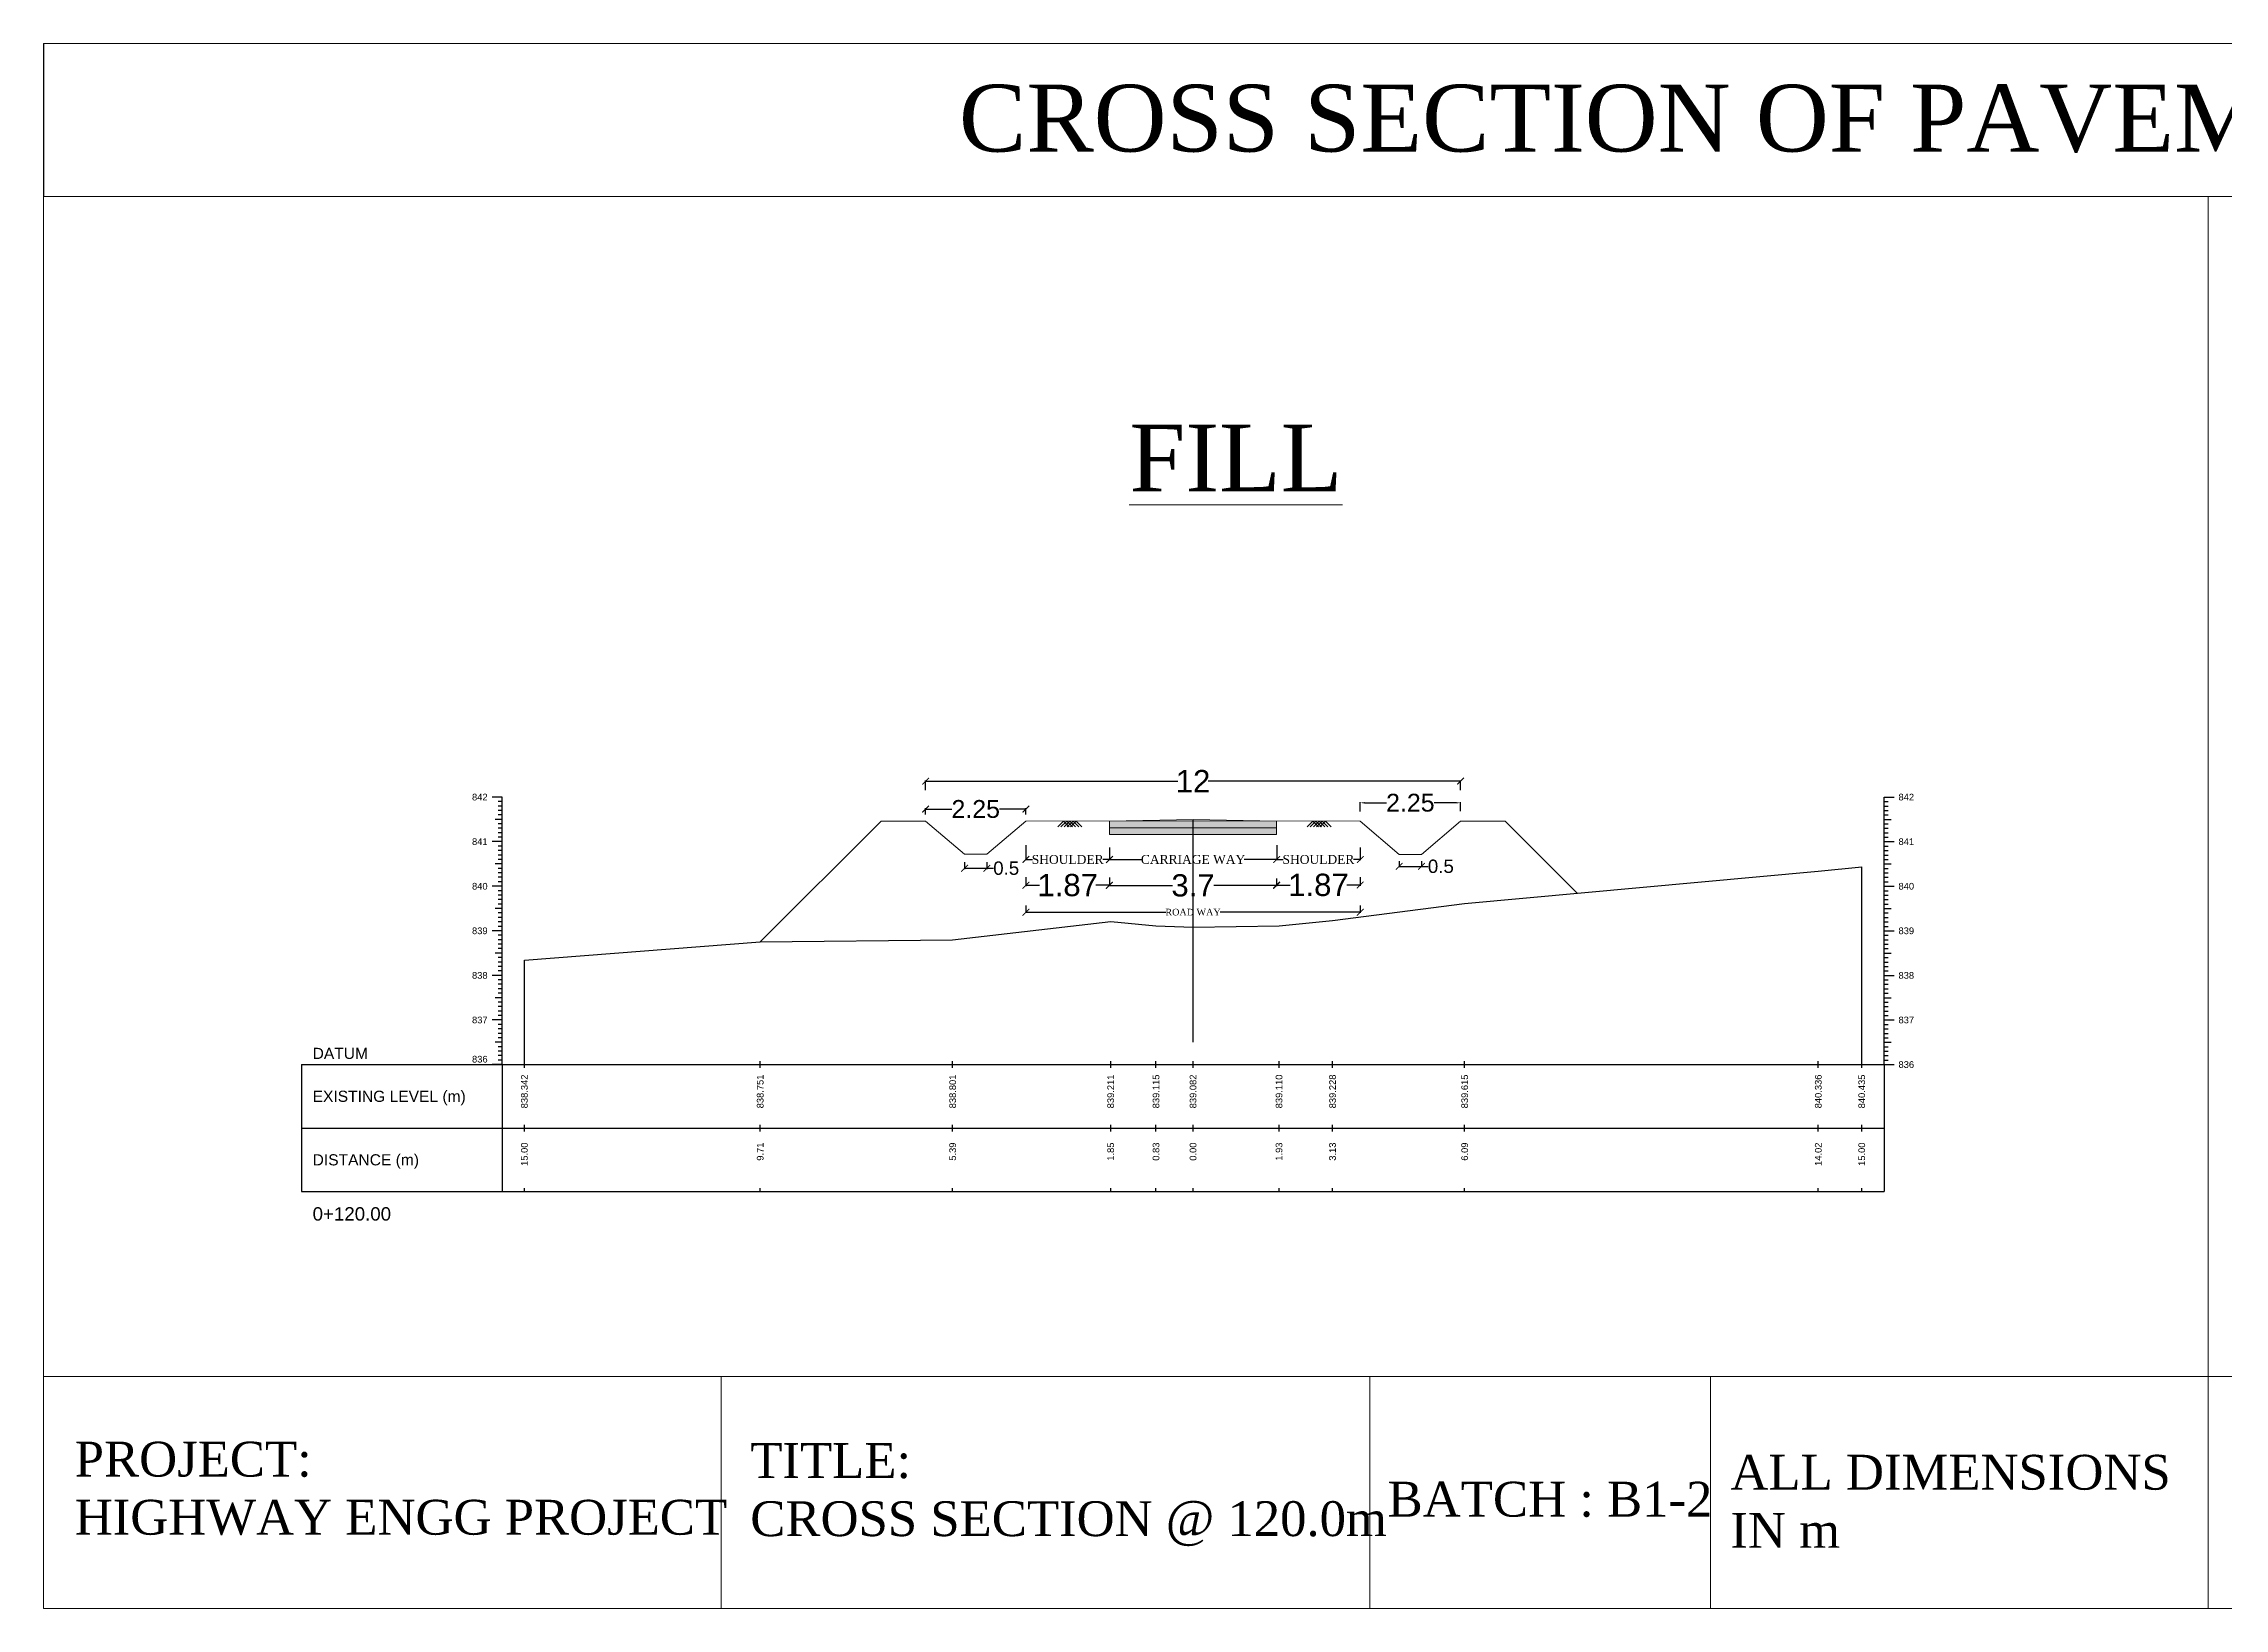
# Model space of a CAD drawing. Header units: millimetres. Extents: x 2757 to 35141, y 547 to 28513.
# Drawn here: x 25080.7 to 25569.9, y 26498.9 to 26850 of the extents above; entities that cross this region are included whole.
import ezdxf
from ezdxf.enums import TextEntityAlignment as Align

# ---------------------------------------------------------------- set-up
doc = ezdxf.new("R2010")
doc.units = ezdxf.units.MM
for name, color, linetype in [('Chainage_TXT', 7, 'Continuous'), ('CL', 4, 'Continuous'), ('CS_Drawing', 7, 'Continuous'), ('GL', 3, 'Continuous')]:
    doc.layers.add(name, color=color, linetype=linetype)
doc.styles.add('romans', font='romans.shx')
doc.styles.get("Standard").update_dxf_attribs({"font": 'arial.ttf'})
doc.dimstyles.get("Standard").update_dxf_attribs({"dimtxt": 0.18, "dimasz": 0.18, "dimexe": 0.18, "dimexo": 0.0625, "dimgap": 0.09, "dimtad": 0, "dimtih": 1, "dimtoh": 1, "dimdec": 4, "dimzin": 0, "dimdsep": 46, "dimtxsty": 'Standard', "dimcen": 0.09, "dimadec": 0, "dimazin": 0, "dimtfac": 1, "dimtdec": 4, "dimtofl": 0, "dimtmove": 0, "dimatfit": 3, "dimfxl": 1, "dimtolj": 1, "dimtzin": 0, "dimarcsym": 0})

# ---------------------------------------------------------------- blocks, each defined once
blk = doc.blocks.new('_ArchTick')
at = {"color": 0, "linetype": 'ByBlock', "const_width": 0.15}
blk.add_lwpolyline([(-0.5, -0.5), (0.5, 0.5)], dxfattribs=at)
blk = doc.blocks.new('*D63')
at = {"color": 0, "lineweight": -2, "transparency": 16777216}
for p, q in [((25278.59, 26677.06), (25278.59, 26678.42)), ((25278.59, 26678.24), (25284.51, 26678.24)), ((25301.09, 26678.24), (25295.18, 26678.24)), ((25301.09, 26677.06), (25301.09, 26678.42))]:
    blk.add_line(p, q, dxfattribs=at)
at = {"layer": 'Defpoints', "color": 0, "transparency": 16777216}
for p in [(25278.59, 26678.24), (25278.59, 26677), (25301.09, 26677)]:
    blk.add_point(p, dxfattribs=at)
at = {"color": 0, "lineweight": -2, "transparency": 16777216, "xscale": 1.5, "yscale": 1.5, "zscale": 1.5, "rotation": 180}
blk.add_blockref('_ArchTick', (25278.59, 26678.24), dxfattribs=at)
at = {"color": 0, "lineweight": -2, "transparency": 16777216, "xscale": 1.5, "yscale": 1.5, "zscale": 1.5}
blk.add_blockref('_ArchTick', (25301.09, 26678.24), dxfattribs=at)
at = {"color": 0, "lineweight": 18, "transparency": 16777216, "insert": (25289.84, 26678.24), "char_height": 2, "attachment_point": 5}
blk.add_mtext('\\A1;{\\H2x;2.25}', dxfattribs=at)
blk = doc.blocks.new('*D64')
at = {"color": 0, "lineweight": -2, "transparency": 16777216}
for p, q in [((25376.09, 26677.67), (25376.09, 26679.83)), ((25377.09, 26679.65), (25382.01, 26679.65)), ((25397.59, 26679.65), (25392.68, 26679.65)), ((25398.59, 26677.77), (25398.59, 26679.83))]:
    blk.add_line(p, q, dxfattribs=at)
at = {"color": 0, "transparency": 16777216}
for points in [[(25377.09, 26679.82), (25377.09, 26679.49), (25376.09, 26679.65)], [(25397.59, 26679.82), (25397.59, 26679.49), (25398.59, 26679.65)]]:
    blk.add_solid(points, dxfattribs=at)
at = {"layer": 'Defpoints', "color": 0, "transparency": 16777216}
for p in [(25376.09, 26677.61), (25398.59, 26679.65), (25398.59, 26677.71)]:
    blk.add_point(p, dxfattribs=at)
at = {"color": 0, "lineweight": 18, "transparency": 16777216, "insert": (25387.34, 26679.65), "char_height": 2, "attachment_point": 5}
blk.add_mtext('\\A1;{\\H2x;2.25}', dxfattribs=at)
blk = doc.blocks.new('*D65')
at = {"color": 0, "lineweight": -2, "transparency": 16777216}
for p, q in [((25301.09, 26662.94), (25301.09, 26660.98)), ((25319.84, 26662.92), (25319.84, 26660.98)), ((25301.09, 26661.16), (25304.12, 26661.16)), ((25319.84, 26661.16), (25316.82, 26661.16))]:
    blk.add_line(p, q, dxfattribs=at)
at = {"layer": 'Defpoints', "color": 0, "transparency": 16777216}
for p in [(25301.09, 26663), (25319.84, 26662.98), (25319.84, 26661.16)]:
    blk.add_point(p, dxfattribs=at)
at = {"color": 0, "lineweight": -2, "transparency": 16777216, "xscale": 1.5, "yscale": 1.5, "zscale": 1.5, "rotation": 180}
blk.add_blockref('_ArchTick', (25301.09, 26661.16), dxfattribs=at)
at = {"color": 0, "lineweight": -2, "transparency": 16777216, "xscale": 1.5, "yscale": 1.5, "zscale": 1.5}
blk.add_blockref('_ArchTick', (25319.84, 26661.16), dxfattribs=at)
at = {"color": 0, "lineweight": 18, "transparency": 16777216, "insert": (25310.47, 26661.16), "char_height": 3, "attachment_point": 5}
blk.add_mtext('\\A1;{\\H1.66667x;1.87}', dxfattribs=at)
blk = doc.blocks.new('*D66')
at = {"color": 0, "lineweight": -2, "transparency": 16777216}
for p, q in [((25319.84, 26662.92), (25319.84, 26660.92)), ((25357.34, 26662.67), (25357.34, 26660.92)), ((25319.84, 26661.1), (25333.95, 26661.1)), ((25357.34, 26661.1), (25343.23, 26661.1))]:
    blk.add_line(p, q, dxfattribs=at)
at = {"layer": 'Defpoints', "color": 0, "transparency": 16777216}
for p in [(25319.84, 26662.98), (25357.34, 26662.74), (25357.34, 26661.1)]:
    blk.add_point(p, dxfattribs=at)
at = {"color": 0, "lineweight": -2, "transparency": 16777216, "xscale": 1.5, "yscale": 1.5, "zscale": 1.5, "rotation": 180}
blk.add_blockref('_ArchTick', (25319.84, 26661.1), dxfattribs=at)
at = {"color": 0, "lineweight": -2, "transparency": 16777216, "xscale": 1.5, "yscale": 1.5, "zscale": 1.5}
blk.add_blockref('_ArchTick', (25357.34, 26661.1), dxfattribs=at)
at = {"color": 0, "lineweight": 18, "transparency": 16777216, "insert": (25338.59, 26661.1), "char_height": 3, "attachment_point": 5}
blk.add_mtext('\\A1;{\\H1.66667x;3.7}', dxfattribs=at)
blk = doc.blocks.new('*D67')
at = {"color": 0, "lineweight": -2, "transparency": 16777216}
for p, q in [((25357.34, 26662.67), (25357.34, 26661.03)), ((25376.09, 26662.98), (25376.09, 26661.03)), ((25357.34, 26661.21), (25360.37, 26661.21)), ((25376.09, 26661.21), (25373.07, 26661.21))]:
    blk.add_line(p, q, dxfattribs=at)
at = {"layer": 'Defpoints', "color": 0, "transparency": 16777216}
for p in [(25357.34, 26662.74), (25376.09, 26663.04), (25376.09, 26661.21)]:
    blk.add_point(p, dxfattribs=at)
at = {"color": 0, "lineweight": -2, "transparency": 16777216, "xscale": 1.5, "yscale": 1.5, "zscale": 1.5, "rotation": 180}
blk.add_blockref('_ArchTick', (25357.34, 26661.21), dxfattribs=at)
at = {"color": 0, "lineweight": -2, "transparency": 16777216, "xscale": 1.5, "yscale": 1.5, "zscale": 1.5}
blk.add_blockref('_ArchTick', (25376.09, 26661.21), dxfattribs=at)
at = {"color": 0, "lineweight": 18, "transparency": 16777216, "insert": (25366.72, 26661.21), "char_height": 3, "attachment_point": 5}
blk.add_mtext('\\A1;{\\H1.66667x;1.87}', dxfattribs=at)
blk = doc.blocks.new('*D68')
at = {"color": 0, "lineweight": -2, "transparency": 16777216}
for p, q in [((25384.84, 26666.52), (25384.84, 26665.21)), ((25389.84, 26666.52), (25389.84, 26665.21)), ((25384.84, 26665.39), (25389.84, 26665.39)), ((25389.84, 26665.39), (25391.34, 26665.39))]:
    blk.add_line(p, q, dxfattribs=at)
at = {"layer": 'Defpoints', "color": 0, "transparency": 16777216}
for p in [(25384.84, 26666.59), (25389.84, 26666.59), (25389.84, 26665.39)]:
    blk.add_point(p, dxfattribs=at)
at = {"color": 0, "lineweight": -2, "transparency": 16777216, "xscale": 1.5, "yscale": 1.5, "zscale": 1.5, "rotation": 180}
blk.add_blockref('_ArchTick', (25384.84, 26665.39), dxfattribs=at)
at = {"color": 0, "lineweight": -2, "transparency": 16777216, "xscale": 1.5, "yscale": 1.5, "zscale": 1.5}
blk.add_blockref('_ArchTick', (25389.84, 26665.39), dxfattribs=at)
at = {"color": 0, "lineweight": 18, "transparency": 16777216, "insert": (25394.18, 26665.39), "char_height": 2, "attachment_point": 5}
blk.add_mtext('\\A1;{\\H1.5x;0.5}', dxfattribs=at)
blk = doc.blocks.new('*D69')
at = {"color": 0, "lineweight": -2, "transparency": 16777216}
for p, q in [((25287.34, 26666.35), (25287.34, 26664.79)), ((25292.34, 26666.35), (25292.34, 26664.79)), ((25287.34, 26664.97), (25292.34, 26664.97)), ((25292.34, 26664.97), (25293.84, 26664.97))]:
    blk.add_line(p, q, dxfattribs=at)
at = {"layer": 'Defpoints', "color": 0, "transparency": 16777216}
for p in [(25287.34, 26666.41), (25292.34, 26666.41), (25292.34, 26664.97)]:
    blk.add_point(p, dxfattribs=at)
at = {"color": 0, "lineweight": -2, "transparency": 16777216, "xscale": 1.5, "yscale": 1.5, "zscale": 1.5, "rotation": 180}
blk.add_blockref('_ArchTick', (25287.34, 26664.97), dxfattribs=at)
at = {"color": 0, "lineweight": -2, "transparency": 16777216, "xscale": 1.5, "yscale": 1.5, "zscale": 1.5}
blk.add_blockref('_ArchTick', (25292.34, 26664.97), dxfattribs=at)
at = {"color": 0, "lineweight": 18, "transparency": 16777216, "insert": (25296.68, 26664.97), "char_height": 2, "attachment_point": 5}
blk.add_mtext('\\A1;{\\H1.5x;0.5}', dxfattribs=at)
blk = doc.blocks.new('*D70')
at = {"color": 0, "lineweight": -2, "transparency": 16777216}
for p, q in [((25278.59, 26682.51), (25278.59, 26684.69)), ((25278.59, 26684.51), (25335.18, 26684.51)), ((25398.59, 26684.51), (25342, 26684.51)), ((25398.59, 26682.51), (25398.59, 26684.69))]:
    blk.add_line(p, q, dxfattribs=at)
at = {"layer": 'Defpoints', "color": 0, "transparency": 16777216}
for p in [(25278.59, 26682.45), (25398.59, 26684.51), (25398.59, 26682.45)]:
    blk.add_point(p, dxfattribs=at)
at = {"color": 0, "lineweight": -2, "transparency": 16777216, "xscale": 1.5, "yscale": 1.5, "zscale": 1.5, "rotation": 180}
blk.add_blockref('_ArchTick', (25278.59, 26684.51), dxfattribs=at)
at = {"color": 0, "lineweight": -2, "transparency": 16777216, "xscale": 1.5, "yscale": 1.5, "zscale": 1.5}
blk.add_blockref('_ArchTick', (25398.59, 26684.51), dxfattribs=at)
at = {"color": 0, "lineweight": 18, "transparency": 16777216, "insert": (25338.59, 26684.51), "char_height": 2, "attachment_point": 5}
blk.add_mtext('\\A1;{\\H2.5x;12}', dxfattribs=at)
blk = doc.blocks.new('*D71')
at = {"color": 0, "lineweight": -2, "transparency": 16777216}
for p, q in [((25301.09, 26656.6), (25301.09, 26654.93)), ((25376.09, 26656.59), (25376.09, 26654.93)), ((25301.09, 26655.11), (25332.48, 26655.11)), ((25376.09, 26655.11), (25344.71, 26655.11))]:
    blk.add_line(p, q, dxfattribs=at)
at = {"layer": 'Defpoints', "color": 0, "transparency": 16777216}
for p in [(25301.09, 26656.66), (25376.09, 26656.65), (25376.09, 26655.11)]:
    blk.add_point(p, dxfattribs=at)
at = {"color": 0, "lineweight": -2, "transparency": 16777216, "xscale": 1.5, "yscale": 1.5, "zscale": 1.5, "rotation": 180}
blk.add_blockref('_ArchTick', (25301.09, 26655.11), dxfattribs=at)
at = {"color": 0, "lineweight": -2, "transparency": 16777216, "xscale": 1.5, "yscale": 1.5, "zscale": 1.5}
blk.add_blockref('_ArchTick', (25376.09, 26655.11), dxfattribs=at)
at = {"color": 0, "lineweight": 18, "transparency": 16777216, "insert": (25338.59, 26655.11), "char_height": 3, "attachment_point": 5}
blk.add_mtext('\\A1;{\\fTimes New Roman|b0|i0|c0|p18;\\H0.5x;ROAD WAY}', dxfattribs=at)
blk = doc.blocks.new('*D72')
at = {"color": 0, "lineweight": -2, "transparency": 16777216}
for p, q in [((25319.85, 26666.99), (25319.85, 26667.11)), ((25319.85, 26666.93), (25327.14, 26666.93)), ((25357.35, 26666.93), (25350.05, 26666.93)), ((25357.35, 26666.99), (25357.35, 26667.11))]:
    blk.add_line(p, q, dxfattribs=at)
at = {"layer": 'Defpoints', "color": 0, "transparency": 16777216}
for p in [(25319.85, 26666.93), (25357.35, 26666.93), (25357.35, 26666.93)]:
    blk.add_point(p, dxfattribs=at)
at = {"color": 0, "lineweight": -2, "transparency": 16777216, "xscale": 1.5, "yscale": 1.5, "zscale": 1.5, "rotation": 180}
blk.add_blockref('_ArchTick', (25319.85, 26666.93), dxfattribs=at)
at = {"color": 0, "lineweight": -2, "transparency": 16777216, "xscale": 1.5, "yscale": 1.5, "zscale": 1.5}
blk.add_blockref('_ArchTick', (25357.35, 26666.93), dxfattribs=at)
at = {"color": 0, "lineweight": 18, "transparency": 16777216, "insert": (25338.6, 26666.93), "char_height": 3, "attachment_point": 5}
blk.add_mtext('\\A1;{\\fTimes New Roman|b0|i0|c0|p18;\\H0.66667x;CARRIAGE WAY}', dxfattribs=at)
blk = doc.blocks.new('*D73')
at = {"color": 0, "lineweight": -2, "transparency": 16777216}
for p, q in [((25301.09, 26670.12), (25301.09, 26666.75)), ((25301.09, 26666.93), (25302.58, 26666.93)), ((25319.85, 26666.93), (25318.36, 26666.93)), ((25319.85, 26669.66), (25319.85, 26666.75))]:
    blk.add_line(p, q, dxfattribs=at)
at = {"layer": 'Defpoints', "color": 0, "transparency": 16777216}
for p in [(25301.09, 26670.18), (25301.09, 26666.93), (25319.85, 26669.72)]:
    blk.add_point(p, dxfattribs=at)
at = {"color": 0, "lineweight": -2, "transparency": 16777216, "xscale": 1.5, "yscale": 1.5, "zscale": 1.5, "rotation": 180}
blk.add_blockref('_ArchTick', (25301.09, 26666.93), dxfattribs=at)
at = {"color": 0, "lineweight": -2, "transparency": 16777216, "xscale": 1.5, "yscale": 1.5, "zscale": 1.5}
blk.add_blockref('_ArchTick', (25319.85, 26666.93), dxfattribs=at)
at = {"color": 0, "lineweight": 18, "transparency": 16777216, "insert": (25310.47, 26666.93), "char_height": 3, "attachment_point": 5}
blk.add_mtext('\\A1;{\\fTimes New Roman|b0|i0|c0|p18;\\H0.66667x;SHOULDER}', dxfattribs=at)
blk = doc.blocks.new('*D74')
at = {"color": 0, "lineweight": -2, "transparency": 16777216}
for p, q in [((25357.35, 26670.12), (25357.35, 26666.75)), ((25357.35, 26666.93), (25358.83, 26666.93)), ((25376.1, 26666.93), (25374.61, 26666.93)), ((25376.1, 26669.66), (25376.1, 26666.75))]:
    blk.add_line(p, q, dxfattribs=at)
at = {"layer": 'Defpoints', "color": 0, "transparency": 16777216}
for p in [(25357.35, 26670.18), (25357.35, 26666.93), (25376.1, 26669.72)]:
    blk.add_point(p, dxfattribs=at)
at = {"color": 0, "lineweight": -2, "transparency": 16777216, "xscale": 1.5, "yscale": 1.5, "zscale": 1.5, "rotation": 180}
blk.add_blockref('_ArchTick', (25357.35, 26666.93), dxfattribs=at)
at = {"color": 0, "lineweight": -2, "transparency": 16777216, "xscale": 1.5, "yscale": 1.5, "zscale": 1.5}
blk.add_blockref('_ArchTick', (25376.1, 26666.93), dxfattribs=at)
at = {"color": 0, "lineweight": 18, "transparency": 16777216, "insert": (25366.72, 26666.93), "char_height": 3, "attachment_point": 5}
blk.add_mtext('\\A1;{\\fTimes New Roman|b0|i0|c0|p18;\\H0.66667x;SHOULDER}', dxfattribs=at)

msp = doc.modelspace()

# ---------------------------------------------------------------- hatches: boundary and pattern name
at = {"lineweight": 18}
h = msp.add_hatch(color=256, dxfattribs=at)
h.dxf.hatch_style = 1
h.paths.add_polyline_path([(25338.59441, 26675.9322), (25319.84441, 26675.5572), (25338.59441, 26675.5947), (25357.34441, 26675.5572)])
h = msp.add_hatch(dxfattribs=at)
h.set_pattern_fill('GRAVEL', color=256)
h.set_pattern_definition([(228.0127875, (27596.057806, 27417.28771), (-8, -9), [0.134536, -13.31908805]), (184.9697407, (27595.967806, 27417.18771), (12, 1), [0.230868, -22.85592476]), (132.510447, (27595.737806, 27417.16771), (10, -11), [0.162788, -16.1160326]), (267.273689, (27595.347806, 27416.91771), (1, 20), [0.210238, -20.81355804]), (292.8336542, (27595.337806, 27416.70771), (-5, 12), [0.206155, -20.40937313]), (357.273689, (27595.417806, 27416.51771), (-20, 1), [0.210238, -20.81355804]), (37.6942405, (27595.627806, 27416.50771), (-13, -10), [0.278029, -27.52484855]), (72.2553284, (27595.847806, 27416.67771), (7, 22), [0.262488, -25.9863215]), (121.4295656, (27595.927806, 27416.92771), (-8, 13), [0.21095, -20.8840731]), (175.2363583, (27595.817806, 27417.10771), (11, -1), [0.240832, -11.80076258]), (222.3974378, (27595.577806, 27417.127712), (-12, -11), [0.311448, -30.833375]), (138.814075, (27596.33781, 27416.90771), (-7, 6), [0.106301, -10.5238448]), (171.4692344, (27596.257806, 27416.97771), (13, -2), [0.202237, -20.0215114]), (225, (27596.0578, 27417.0077), (-1e-16, -1), [0.141421, -1.27279256]), (203.1985905, (27595.9878, 27417.12771), (5, 2), [0.076158, -7.5396151]), (291.8014095, (27595.9178, 27417.09771), (-1, 3), [0.107703, -5.2774618]), (30.9637565, (27595.9578, 27416.99771), (3, 2), [0.174929, -5.6560229]), (161.565051, (27596.1078, 27417.0877), (2, -1), [0.126491, -3.03578666]), (16.3895403, (27595.337806, 27417.09771), (10, 3), [0.1772, -17.54284515]), (70.346176, (27595.507806, 27417.14771), (-4, -11), [0.148661, -14.71740775]), (293.1985905, (27596.1078, 27417.28771), (-2, 5), [0.152315, -7.4634581]), (343.6104597, (27596.167806, 27417.14771), (-10, 3), [0.1772, -17.54284515]), (339.443955, (27595.3378, 27416.47771), (-5, 2), [0.17088, -8.37312375]), (294.7751406, (27595.497806, 27416.41771), (-5, 11), [0.143178, -14.17464306]), (66.8014095, (27596.1178, 27416.28771), (2, 5), [0.152315, -7.4634581]), (17.3540246, (27596.177806, 27416.42771), (-13, -4), [0.167631, -16.5954236]), (69.443955, (27595.6278, 27416.28771), (-2, -5), [0.08544, -8.45856375]), (101.3099325, (27596.0578, 27416.28771), (-1, 4), [0.05099, -5.0480295]), (165.963757, (27596.0478, 27416.3377), (3, -1), [0.206155, -3.91695063]), (186.009006, (27595.847806, 27416.38771), (10, 1), [0.19105, -18.91392317]), (303.690068, (27595.9578, 27416.9077), (-1, 2), [0.144222, -3.46132928]), (353.1572266, (27596.037806, 27416.78771), (17, -2), [0.251794, -24.92756262]), (60.945396, (27596.28781, 27416.75771), (-4, -7), [0.102956, -10.19267414]), (90, (27596.3378, 27416.8477), (-1, 1), [0.06, -0.94]), (120.256437, (27595.827806, 27416.41771), (4, -7), [0.138924, -13.75352]), (48.0127875, (27595.757806, 27416.53771), (8, 9), [0.269072, -13.18455205]), (0, (27595.9378, 27416.7377), (1, 1), [0.26, -0.74]), (325.3048465, (27596.197806, 27416.73771), (10, -7), [0.158114, -15.6532743]), (254.054604, (27596.3278, 27416.64771), (-1, -4), [0.145602, -7.1345079]), (207.6459754, (27596.287806, 27416.50771), (-19, -10), [0.237065, -23.4694742]), (175.4260787, (27596.077806, 27416.39771), (-13, 1), [0.250799, -24.8290734])])
h.paths.add_polyline_path([(25357.34891, 26675.55711), (25357.34441, 26675.5572), (25338.59441, 26675.5947), (25319.84441, 26675.5572), (25319.84441, 26674.0572), (25357.34591, 26674.0572)])
h = msp.add_hatch(dxfattribs=at)
h.set_pattern_fill('GRAVEL', color=256, scale=0.1)
h.set_pattern_definition([(228.0127875, (5319.33804, 14288.98314), (-20.3200000016, -22.8599999986), [0.34172144, -33.83048364]), (184.969741, (5319.10944, 14288.72914), (30.47999998794, 2.5400001447), [0.58640472, -58.0540489]), (132.5104471, (5318.52524, 14288.67834), (25.4000000107, -27.9399999902), [0.41348152, -40.9347228]), (267.273689, (5317.53464, 14288.04334), (2.5400000053, 50.79999999973), [0.53400452, -52.86643743]), (292.8336542, (5317.50924, 14287.50994), (-12.70000000106, 30.47999999956), [0.5236337, -51.83980775]), (357.273689, (5317.71244, 14287.02734), (-50.79999999973, 2.5400000053), [0.53400452, -52.86643743]), (37.69424047, (5318.245845, 14287.00194), (-33.01999999854, -25.4000000019), [0.70619366, -69.91311531]), (72.25532837, (5318.80464, 14287.43374), (17.78000000478, 55.87999999848), [0.66671952, -66.0052566]), (121.4295656, (5319.00784, 14288.06874), (-20.3200000029, 33.0199999982), [0.535813, -53.0455457]), (175.2363583, (5318.72844, 14288.52594), (27.9399999996, -2.5400000044), [0.61171328, -29.97393695]), (222.3974378, (5318.118845, 14288.57674), (-30.47999999902, -27.94000000106), [0.79107792, -78.3167725]), (138.8140748, (5320.04924, 14288.01794), (-17.779999999, 15.2400000012), [0.27000454, -26.73056582]), (171.4692344, (5319.84604, 14288.19574), (33.0200000009, -5.07999999424), [0.51368198, -50.854639]), (225, (5319.338, 14288.272), (-4e-16, -2.54), [0.35920934, -3.2328931]), (203.1985905, (5319.16024, 14288.57674), (12.7000000003, 5.079999999), [0.19344132, -19.15062237]), (291.8014095, (5318.98244, 14288.50054), (-2.540000001, 7.62), [0.27356562, -13.404753]), (30.9637565, (5319.08404, 14288.24654), (7.62, 5.08), [0.44431966, -14.36629815]), (161.565051, (5319.46504, 14288.47514), (5.08, -2.54), [0.32128714, -7.71089812]), (16.3895403, (5317.50924, 14288.50054), (25.4, 7.62), [0.450088, -44.55882667]), (70.3461759, (5317.94104, 14288.62754), (-10.1600000009, -27.9399999997), [0.37759894, -37.38221568]), (293.1985905, (5319.46504, 14288.98314), (-5.079999999, 12.7000000004), [0.3868801, -18.9571836]), (343.6104597, (5319.61744, 14288.62754), (-25.4000000005, 7.6199999982), [0.450088, -44.55882667]), (339.4439548, (5317.50924, 14286.92574), (-12.7, 5.08), [0.4340352, -21.2677343]), (294.7751406, (5317.91564, 14286.77334), (-12.7000000151, 27.9399999931), [0.36367212, -36.00359338]), (66.8014095, (5319.49044, 14286.44314), (5.079999999, 12.7000000003), [0.3868801, -18.9571836]), (17.35402464, (5319.64284, 14286.79874), (-33.0199999993, -10.1600000021), [0.42578274, -42.15237598]), (69.4439548, (5318.24584, 14286.44314), (-5.08, -12.7), [0.2170176, -21.4847519]), (101.3099325, (5319.33804, 14286.44314), (-2.54, 10.16), [0.1295146, -12.82199496]), (165.9637565, (5319.31264, 14286.57014), (7.62, -2.54), [0.5236337, -9.9490546]), (186.00900596, (5318.80464, 14286.69714), (25.3999999999, 2.5400000013), [0.485267, -48.04136486]), (303.6900675, (5319.08404, 14288.01794), (-2.54, 5.08), [0.36632388, -8.79177636]), (353.1572266, (5319.28724, 14287.71314), (43.18000000027, -5.07999999774), [0.63955676, -63.31600907]), (60.9453959, (5319.92224, 14287.63694), (-10.1600000003, -17.7799999998), [0.26150824, -25.88939232]), (90, (5320.0492, 14287.8655), (-2.54, 2.54), [0.1524, -2.3876]), (120.2564372, (5318.75384, 14286.77334), (10.1599999988, -17.7800000007), [0.35286696, -34.93394077]), (48.0127875, (5318.57604, 14287.07814), (20.3200000017, 22.8599999985), [0.68344288, -33.4887622]), (0, (5319.0332, 14287.5861), (2.54, 2.54), [0.6604, -1.8796]), (325.3048465, (5319.69364, 14287.58614), (25.4000000096, -17.7799999863), [0.40160956, -39.75931672]), (254.0546041, (5320.02384, 14287.35754), (-2.54, -10.16), [0.36982908, -18.12165004]), (207.64597536, (5319.92224, 14287.00194), (-48.26000000177, -25.39999999663), [0.6021451, -59.61246442]), (175.42607874, (5319.38884, 14286.72254), (-33.02, 2.54), [0.63702946, -63.06584646])])
h.paths.add_polyline_path([(25357.34141, 26674.0572), (25319.84441, 26674.0572), (25319.84441, 26672.5572), (25357.34141, 26672.5572)])

# ---------------------------------------------------------------- linework, layer by layer
for p, q in [((25080.74607, 26849.96726), (26051.82972, 26849.96726)), ((25241.49001, 26648.4422), (25268.59441, 26675.5197)), ((25278.59441, 26675.5197), (25268.59441, 26675.5197)), ((25278.59441, 26675.5197), (25287.34441, 26668.09472)), ((25301.09441, 26675.5197), (25292.34441, 26668.09472)), ((25338.59441, 26675.5947), (25301.09441, 26675.5197)), ((25309.53473, 26675.53942), (25308.25589, 26674.27325)), ((25310.24682, 26675.54085), (25308.96654, 26674.27325)), ((25309.53473, 26675.53942), (25310.81357, 26674.27325)), ((25310.95891, 26675.54227), (25309.67719, 26674.27325)), ((25310.24395, 26675.54084), (25311.52422, 26674.27325)), ((25311.671, 26675.5437), (25310.38784, 26674.27325)), ((25310.95317, 26675.54226), (25312.23487, 26674.27325)), ((25312.38309, 26675.54512), (25311.09849, 26674.27325)), ((25311.66238, 26675.54368), (25312.94552, 26674.27325)), ((25312.3716, 26675.5451), (25313.65617, 26674.27325)), ((25338.59441, 26675.9322), (25319.84441, 26675.5572)), ((25319.84441, 26675.5572), (25319.84441, 26674.0572)), ((25319.84441, 26675.5572), (25319.84441, 26674.0572)), ((25319.84441, 26674.0572), (25357.34141, 26674.0572)), ((25319.84441, 26674.0572), (25319.84441, 26672.5572)), ((25319.84441, 26672.5572), (25357.34141, 26672.5572)), ((25338.59441, 26675.9322), (25357.34441, 26675.5572)), ((25338.59441, 26675.5947), (25376.09441, 26675.5197)), ((25357.34441, 26675.5572), (25357.34141, 26674.0572)), ((25357.34141, 26672.5572), (25357.34141, 26674.0572)), ((25365.43726, 26675.53534), (25364.15842, 26674.26916)), ((25366.14935, 26675.53677), (25364.86907, 26674.26916)), ((25365.43726, 26675.53534), (25366.7161, 26674.26916)), ((25366.86144, 26675.53819), (25365.57972, 26674.26916)), ((25366.14648, 26675.53676), (25367.42675, 26674.26916)), ((25367.57353, 26675.53961), (25366.29037, 26674.26916)), ((25366.85569, 26675.53818), (25368.1374, 26674.26916)), ((25368.28561, 26675.54104), (25367.00102, 26674.26916)), ((25367.56491, 26675.5396), (25368.84805, 26674.26916)), ((25368.27413, 26675.54102), (25369.5587, 26674.26916)), ((25376.09441, 26675.5197), (25384.84441, 26668.01972)), ((25398.59441, 26675.5197), (25389.84441, 26668.01972)), ((25398.59441, 26675.5197), (25408.59441, 26675.5197)), ((25398.59441, 26675.5197), (25408.59441, 26675.5197)), ((25424.73937, 26659.37474), (25408.59441, 26675.5197)), ((25292.34441, 26668.09472), (25287.34441, 26668.09472)), ((25384.84441, 26668.01972), (25389.84441, 26668.01972)), ((25080.74607, 26550.94918), (25566.2879, 26550.94918)), ((25232.71701, 26550.94918), (25232.71701, 26498.92528)), ((25378.2408, 26550.94918), (25378.2408, 26498.92528)), ((25454.66787, 26550.94918), (25454.66787, 26498.92528)), ((25566.2879, 26550.94918), (26051.82972, 26550.94918))]:
    msp.add_line(p, q, dxfattribs=at)
for points in [[(25080.74607, 26815.67067), (25566.2879, 26815.67067), (25566.2879, 26498.92528), (25080.74607, 26498.92528)], [(25566.2879, 26815.67067), (26051.82972, 26815.67067), (26051.82972, 26498.92528), (25566.2879, 26498.92528)]]:
    msp.add_lwpolyline(points, close=True, dxfattribs=at)
at = {"layer": 'Chainage_TXT'}
msp.add_line((25080.74607, 26849.96726), (25080.74607, 26815.67067), dxfattribs=at)
at = {"layer": 'CL', "ltscale": 10}
msp.add_line((25338.59441, 26625.9322), (25338.59441, 26675.9322), dxfattribs=at)
at = {"layer": 'CS_Drawing'}
for p, q in [((25183.59441, 26680.9322), (25181.34441, 26680.9322)), ((25183.59441, 26680.9322), (25182.01941, 26680.9322)), ((25183.59441, 26680.9322), (25182.69441, 26680.9322)), ((25183.59441, 26679.9322), (25182.69441, 26679.9322)), ((25183.59441, 26678.9322), (25182.69441, 26678.9322)), ((25183.59441, 26677.9322), (25182.69441, 26677.9322)), ((25183.59441, 26676.9322), (25182.69441, 26676.9322)), ((25183.59441, 26620.9322), (25183.59441, 26680.9322)), ((25493.59441, 26680.9322), (25495.84441, 26680.9322)), ((25493.59441, 26680.9322), (25495.16941, 26680.9322)), ((25493.59441, 26680.9322), (25494.49441, 26680.9322)), ((25493.59441, 26620.9322), (25493.59441, 26680.9322)), ((25493.59441, 26679.9322), (25494.49441, 26679.9322)), ((25493.59441, 26678.9322), (25494.49441, 26678.9322)), ((25493.59441, 26677.9322), (25494.49441, 26677.9322)), ((25493.59441, 26676.9322), (25494.49441, 26676.9322)), ((25183.59441, 26675.9322), (25182.01941, 26675.9322)), ((25183.59441, 26675.9322), (25182.69441, 26675.9322)), ((25183.59441, 26674.9322), (25182.69441, 26674.9322)), ((25183.59441, 26673.9322), (25182.69441, 26673.9322)), ((25183.59441, 26672.9322), (25182.69441, 26672.9322)), ((25183.59441, 26671.9322), (25182.69441, 26671.9322)), ((25493.59441, 26675.9322), (25495.16941, 26675.9322)), ((25493.59441, 26675.9322), (25494.49441, 26675.9322)), ((25493.59441, 26674.9322), (25494.49441, 26674.9322)), ((25493.59441, 26673.9322), (25494.49441, 26673.9322)), ((25493.59441, 26672.9322), (25494.49441, 26672.9322)), ((25493.59441, 26671.9322), (25494.49441, 26671.9322)), ((25183.59441, 26670.9322), (25181.34441, 26670.9322)), ((25183.59441, 26670.9322), (25182.01941, 26670.9322)), ((25183.59441, 26670.9322), (25182.69441, 26670.9322)), ((25183.59441, 26669.9322), (25182.69441, 26669.9322)), ((25183.59441, 26668.9322), (25182.69441, 26668.9322)), ((25183.59441, 26667.9322), (25182.69441, 26667.9322)), ((25183.59441, 26666.9322), (25182.69441, 26666.9322)), ((25493.59441, 26670.9322), (25495.84441, 26670.9322)), ((25493.59441, 26670.9322), (25495.16941, 26670.9322)), ((25493.59441, 26670.9322), (25494.49441, 26670.9322)), ((25493.59441, 26669.9322), (25494.49441, 26669.9322)), ((25493.59441, 26668.9322), (25494.49441, 26668.9322)), ((25493.59441, 26667.9322), (25494.49441, 26667.9322)), ((25493.59441, 26666.9322), (25494.49441, 26666.9322)), ((25183.59441, 26665.9322), (25182.01941, 26665.9322)), ((25183.59441, 26665.9322), (25182.69441, 26665.9322)), ((25183.59441, 26664.9322), (25182.69441, 26664.9322)), ((25183.59441, 26663.9322), (25182.69441, 26663.9322)), ((25183.59441, 26662.9322), (25182.69441, 26662.9322)), ((25183.59441, 26661.9322), (25182.69441, 26661.9322)), ((25488.59441, 26620.9322), (25488.59441, 26665.2822)), ((25493.59441, 26665.9322), (25495.16941, 26665.9322)), ((25493.59441, 26665.9322), (25494.49441, 26665.9322)), ((25493.59441, 26664.9322), (25494.49441, 26664.9322)), ((25493.59441, 26663.9322), (25494.49441, 26663.9322)), ((25493.59441, 26662.9322), (25494.49441, 26662.9322)), ((25493.59441, 26661.9322), (25494.49441, 26661.9322)), ((25183.59441, 26660.9322), (25181.34441, 26660.9322)), ((25183.59441, 26660.9322), (25182.01941, 26660.9322)), ((25183.59441, 26660.9322), (25182.69441, 26660.9322)), ((25183.59441, 26659.9322), (25182.69441, 26659.9322)), ((25183.59441, 26658.9322), (25182.69441, 26658.9322)), ((25183.59441, 26657.9322), (25182.69441, 26657.9322)), ((25183.59441, 26656.9322), (25182.69441, 26656.9322)), ((25493.59441, 26660.9322), (25495.84441, 26660.9322)), ((25493.59441, 26660.9322), (25495.16941, 26660.9322)), ((25493.59441, 26660.9322), (25494.49441, 26660.9322)), ((25493.59441, 26659.9322), (25494.49441, 26659.9322)), ((25493.59441, 26658.9322), (25494.49441, 26658.9322)), ((25493.59441, 26657.9322), (25494.49441, 26657.9322)), ((25493.59441, 26656.9322), (25494.49441, 26656.9322)), ((25183.59441, 26655.9322), (25182.01941, 26655.9322)), ((25183.59441, 26655.9322), (25182.69441, 26655.9322)), ((25183.59441, 26654.9322), (25182.69441, 26654.9322)), ((25183.59441, 26653.9322), (25182.69441, 26653.9322)), ((25183.59441, 26652.9322), (25182.69441, 26652.9322)), ((25183.59441, 26651.9322), (25182.69441, 26651.9322)), ((25493.59441, 26655.9322), (25495.16941, 26655.9322)), ((25493.59441, 26655.9322), (25494.49441, 26655.9322)), ((25493.59441, 26654.9322), (25494.49441, 26654.9322)), ((25493.59441, 26653.9322), (25494.49441, 26653.9322)), ((25493.59441, 26652.9322), (25494.49441, 26652.9322)), ((25493.59441, 26651.9322), (25494.49441, 26651.9322)), ((25183.59441, 26650.9322), (25181.34441, 26650.9322)), ((25183.59441, 26650.9322), (25182.01941, 26650.9322)), ((25183.59441, 26650.9322), (25182.69441, 26650.9322)), ((25183.59441, 26649.9322), (25182.69441, 26649.9322)), ((25183.59441, 26648.9322), (25182.69441, 26648.9322)), ((25183.59441, 26647.9322), (25182.69441, 26647.9322)), ((25183.59441, 26646.9322), (25182.69441, 26646.9322)), ((25493.59441, 26650.9322), (25495.84441, 26650.9322)), ((25493.59441, 26650.9322), (25495.16941, 26650.9322)), ((25493.59441, 26650.9322), (25494.49441, 26650.9322)), ((25493.59441, 26649.9322), (25494.49441, 26649.9322)), ((25493.59441, 26648.9322), (25494.49441, 26648.9322)), ((25493.59441, 26647.9322), (25494.49441, 26647.9322)), ((25493.59441, 26646.9322), (25494.49441, 26646.9322)), ((25183.59441, 26645.9322), (25182.01941, 26645.9322)), ((25183.59441, 26645.9322), (25182.69441, 26645.9322)), ((25183.59441, 26644.9322), (25182.69441, 26644.9322)), ((25183.59441, 26643.9322), (25182.69441, 26643.9322)), ((25183.59441, 26642.9322), (25182.69441, 26642.9322)), ((25183.59441, 26641.9322), (25182.69441, 26641.9322)), ((25188.59441, 26620.9322), (25188.59441, 26644.3522)), ((25493.59441, 26645.9322), (25495.16941, 26645.9322)), ((25493.59441, 26645.9322), (25494.49441, 26645.9322)), ((25493.59441, 26644.9322), (25494.49441, 26644.9322)), ((25493.59441, 26643.9322), (25494.49441, 26643.9322)), ((25493.59441, 26642.9322), (25494.49441, 26642.9322)), ((25493.59441, 26641.9322), (25494.49441, 26641.9322)), ((25183.59441, 26640.9322), (25181.34441, 26640.9322)), ((25183.59441, 26640.9322), (25182.01941, 26640.9322)), ((25183.59441, 26640.9322), (25182.69441, 26640.9322)), ((25183.59441, 26639.9322), (25182.69441, 26639.9322)), ((25183.59441, 26638.9322), (25182.69441, 26638.9322)), ((25183.59441, 26637.9322), (25182.69441, 26637.9322)), ((25183.59441, 26636.9322), (25182.69441, 26636.9322)), ((25493.59441, 26640.9322), (25495.84441, 26640.9322)), ((25493.59441, 26640.9322), (25495.16941, 26640.9322)), ((25493.59441, 26640.9322), (25494.49441, 26640.9322)), ((25493.59441, 26639.9322), (25494.49441, 26639.9322)), ((25493.59441, 26638.9322), (25494.49441, 26638.9322)), ((25493.59441, 26637.9322), (25494.49441, 26637.9322)), ((25493.59441, 26636.9322), (25494.49441, 26636.9322)), ((25183.59441, 26635.9322), (25182.01941, 26635.9322)), ((25183.59441, 26635.9322), (25182.69441, 26635.9322)), ((25183.59441, 26634.9322), (25182.69441, 26634.9322)), ((25183.59441, 26633.9322), (25182.69441, 26633.9322)), ((25183.59441, 26632.9322), (25182.69441, 26632.9322)), ((25493.59441, 26635.9322), (25495.16941, 26635.9322)), ((25493.59441, 26635.9322), (25494.49441, 26635.9322)), ((25493.59441, 26634.9322), (25494.49441, 26634.9322)), ((25493.59441, 26633.9322), (25494.49441, 26633.9322)), ((25493.59441, 26632.9322), (25494.49441, 26632.9322)), ((25183.59441, 26630.9322), (25181.34441, 26630.9322)), ((25183.59441, 26630.9322), (25182.01941, 26630.9322)), ((25183.59441, 26631.9322), (25182.69441, 26631.9322)), ((25183.59441, 26630.9322), (25182.69441, 26630.9322)), ((25183.59441, 26629.9322), (25182.69441, 26629.9322)), ((25183.59441, 26628.9322), (25182.69441, 26628.9322)), ((25183.59441, 26627.9322), (25182.69441, 26627.9322)), ((25493.59441, 26631.9322), (25494.49441, 26631.9322)), ((25493.59441, 26630.9322), (25495.84441, 26630.9322)), ((25493.59441, 26630.9322), (25495.16941, 26630.9322)), ((25493.59441, 26630.9322), (25494.49441, 26630.9322)), ((25493.59441, 26629.9322), (25494.49441, 26629.9322)), ((25493.59441, 26628.9322), (25494.49441, 26628.9322)), ((25493.59441, 26627.9322), (25494.49441, 26627.9322)), ((25183.59441, 26625.9322), (25182.01941, 26625.9322)), ((25183.59441, 26626.9322), (25182.69441, 26626.9322)), ((25183.59441, 26625.9322), (25182.69441, 26625.9322)), ((25183.59441, 26624.9322), (25182.69441, 26624.9322)), ((25183.59441, 26623.9322), (25182.69441, 26623.9322)), ((25183.59441, 26622.9322), (25182.69441, 26622.9322)), ((25493.59441, 26626.9322), (25494.49441, 26626.9322)), ((25493.59441, 26625.9322), (25495.16941, 26625.9322)), ((25493.59441, 26625.9322), (25494.49441, 26625.9322)), ((25493.59441, 26624.9322), (25494.49441, 26624.9322)), ((25493.59441, 26623.9322), (25494.49441, 26623.9322)), ((25493.59441, 26622.9322), (25494.49441, 26622.9322)), ((25138.59441, 26620.9322), (25183.59441, 26620.9322)), ((25138.59441, 26620.9322), (25138.59441, 26592.4322)), ((25183.59441, 26620.9322), (25181.34441, 26620.9322)), ((25183.59441, 26620.9322), (25182.01941, 26620.9322)), ((25183.59441, 26621.9322), (25182.69441, 26621.9322)), ((25183.59441, 26620.9322), (25182.69441, 26620.9322)), ((25183.59441, 26620.9322), (25493.59441, 26620.9322)), ((25183.59441, 26620.9322), (25183.59441, 26592.4322)), ((25188.59441, 26620.1822), (25188.59441, 26621.6822)), ((25241.49001, 26620.1822), (25241.49001, 26621.6822)), ((25284.65823, 26620.1822), (25284.65823, 26621.6822)), ((25320.11377, 26620.1822), (25320.11377, 26621.6822)), ((25330.2787, 26620.1822), (25330.2787, 26621.6822)), ((25338.5918, 26620.1822), (25338.5918, 26621.6822)), ((25357.87785, 26620.1822), (25357.87785, 26621.6822)), ((25369.88157, 26620.1822), (25369.88157, 26621.6822)), ((25399.51721, 26620.1822), (25399.51721, 26621.6822)), ((25478.84042, 26620.1822), (25478.84042, 26621.6822)), ((25488.59441, 26620.1822), (25488.59441, 26621.6822)), ((25493.59441, 26621.9322), (25494.49441, 26621.9322)), ((25493.59441, 26620.9322), (25495.84441, 26620.9322)), ((25493.59441, 26620.9322), (25495.16941, 26620.9322)), ((25493.59441, 26620.9322), (25494.49441, 26620.9322)), ((25493.59441, 26620.9322), (25493.59441, 26592.4322)), ((25138.59441, 26606.6822), (25183.59441, 26606.6822)), ((25183.59441, 26606.6822), (25493.59441, 26606.6822)), ((25183.59441, 26606.6822), (25493.59441, 26606.6822)), ((25188.59441, 26605.9322), (25188.59441, 26607.4322)), ((25241.49001, 26605.9322), (25241.49001, 26607.4322)), ((25284.65823, 26605.9322), (25284.65823, 26607.4322)), ((25320.11377, 26605.9322), (25320.11377, 26607.4322)), ((25330.2787, 26605.9322), (25330.2787, 26607.4322)), ((25338.5918, 26605.9322), (25338.5918, 26607.4322)), ((25357.87785, 26605.9322), (25357.87785, 26607.4322)), ((25369.88157, 26605.9322), (25369.88157, 26607.4322)), ((25399.51721, 26605.9322), (25399.51721, 26607.4322)), ((25478.84042, 26605.9322), (25478.84042, 26607.4322)), ((25488.59441, 26605.9322), (25488.59441, 26607.4322)), ((25188.59441, 26592.4322), (25188.59441, 26593.1822)), ((25241.49001, 26592.4322), (25241.49001, 26593.1822)), ((25284.65823, 26592.4322), (25284.65823, 26593.1822)), ((25320.11377, 26592.4322), (25320.11377, 26593.1822)), ((25330.2787, 26592.4322), (25330.2787, 26593.1822)), ((25338.5918, 26592.4322), (25338.5918, 26593.1822)), ((25357.87785, 26592.4322), (25357.87785, 26593.1822)), ((25369.88157, 26592.4322), (25369.88157, 26593.1822)), ((25399.51721, 26592.4322), (25399.51721, 26593.1822)), ((25478.84042, 26592.4322), (25478.84042, 26593.1822)), ((25488.59441, 26592.4322), (25488.59441, 26593.1822)), ((25138.59441, 26592.4322), (25183.59441, 26592.4322)), ((25183.59441, 26592.4322), (25493.59441, 26592.4322))]:
    msp.add_line(p, q, dxfattribs=at)
at = {"layer": 'GL'}
msp.add_lwpolyline([(25188.59441, 26644.3522), (25241.49001, 26648.4422), (25284.65823, 26648.9422), (25320.11377, 26653.0422), (25330.2787, 26652.0822), (25338.5918, 26651.7522), (25357.87785, 26652.0322), (25369.88157, 26653.2122), (25399.51721, 26657.0822), (25478.84042, 26664.2922), (25488.59441, 26665.2822)], dxfattribs=at)

# ---------------------------------------------------------------- texts
at = {"lineweight": 18, "attachment_point": 1, "style": 'romans'}
for s, width, gutter_width, insert, char_height in [('{\\fTimes New Roman|b0|i0|c0|p18;CROSS SECTION OF PAVEMENT @ DIFFERENT SECTIONS}', 596.4786555, 54.07253, (25286.07684, 26840.75911), 15), ('{\\fTimes New Roman|b0|i0|c0|p18;PROJECT:\\PHIGHWAY ENGG PROJECT}', 146.2429895, 39.10804, (25087.72153, 26536.32543), 7.8216076), ('{\\fTimes New Roman|b0|i0|c0|p18;TITLE:\\PCROSS SECTION @ 120.0m}', 154.1653981, 39.10804, (25239.26785, 26536.00227), 7.8216076), ('{\\fTimes New Roman|b0|i0|c0|p18;ALL DIMENSIONS\\PIN m}', 122.8706222, 39.10804, (25459.12943, 26533.38307), 7.8216076), ('{\\fTimes New Roman|b0|i0|c0|p18;BATCH : B1-2}', 81.5452039, 39.10804, (25382.23933, 26527.33974), 7.8216076)]:
    msp.add_mtext_dynamic_manual_height_columns(s, width=width, gutter_width=gutter_width, heights=[0], dxfattribs=dict(at, insert=insert, char_height=char_height))
at = {"color": 0, "lineweight": 18, "insert": (25324.2885, 26764.49669), "char_height": 15, "attachment_point": 1}
msp.add_mtext_dynamic_manual_height_columns('{\\fTimes New Roman|b0|i0|c0|p18;\\LFILL}', width=37.7237637, gutter_width=1.14671, heights=[0], dxfattribs=at)
at = {"layer": 'CS_Drawing'}
for s, p in [('842', (25180.34441, 26680.9322)), ('841', (25180.34441, 26670.9322)), ('840', (25180.34441, 26660.9322)), ('839', (25180.34441, 26650.9322)), ('838', (25180.34441, 26640.9322)), ('837', (25180.34441, 26630.9322))]:
    msp.add_text(s, height=1.5, dxfattribs=at).set_placement(p, align=Align.MIDDLE_RIGHT)
for s, height, p in [('842', 1.5, (25496.84441, 26680.9322)), ('841', 1.5, (25496.84441, 26670.9322)), ('840', 1.5, (25496.84441, 26660.9322)), ('839', 1.5, (25496.84441, 26650.9322)), ('838', 1.5, (25496.84441, 26640.9322)), ('837', 1.5, (25496.84441, 26630.9322)), ('DATUM', 2.5, (25141.09441, 26623.4322)), ('836', 1.5, (25496.84441, 26620.9322)), ('836', 1.5, (25496.84441, 26620.9322)), ('EXISTING LEVEL (m)', 2.5, (25141.09441, 26613.8072)), ('DISTANCE (m)', 2.5, (25141.09441, 26599.5572)), ('0+120.00', 3, (25141.09441, 26587.4322))]:
    msp.add_text(s, height=height, dxfattribs=at).set_placement(p, align=Align.MIDDLE_LEFT)
msp.add_text('836', height=1.5, dxfattribs=at).set_placement((25180.34441, 26621.3822), align=Align.RIGHT)
for s, p in [('838.342', (25188.59441, 26618.6822)), ('838.751', (25241.49001, 26618.6822)), ('838.801', (25284.65823, 26618.6822)), ('839.211', (25320.11377, 26618.6822)), ('839.115', (25330.2787, 26618.6822)), ('839.082', (25338.5918, 26618.6822)), ('839.110', (25357.87785, 26618.6822)), ('839.228', (25369.88157, 26618.6822)), ('839.615', (25399.51721, 26618.6822)), ('840.336', (25478.84042, 26618.6822)), ('840.435', (25488.59441, 26618.6822)), ('15.00', (25188.59441, 26603.4322)), ('9.71', (25241.49001, 26603.4322)), ('5.39', (25284.65823, 26603.4322)), ('1.85', (25320.11377, 26603.4322)), ('0.83', (25330.2787, 26603.4322)), ('0.00', (25338.5918, 26603.4322)), ('1.93', (25357.87785, 26603.4322)), ('3.13', (25369.88157, 26603.4322)), ('6.09', (25399.51721, 26603.4322)), ('14.02', (25478.84042, 26603.4322)), ('15.00', (25488.59441, 26603.4322))]:
    msp.add_text(s, height=1.5, rotation=90, dxfattribs=at).set_placement(p, align=Align.MIDDLE_RIGHT)

# ---------------------------------------------------------------- dimensions: what is measured, and where the dimension line sits
at = {"lineweight": 18}
for base, p1, p2, text, override, picture, middle in [((25398.59441, 26684.51321), (25278.59441, 26682.44671), (25398.59441, 26682.44671), '{\\H2.5x;12}', {"dimtxt": 2, "dimasz": 1.5, "dimblk1": 'ArchTick', "dimblk2": 'ArchTick', "dimsah": 1}, '*D70', (25338.59441, 26684.51321)), ((25398.59441, 26679.6542), (25376.09441, 26677.61077), (25398.59441, 26677.7082), '{\\H2x;2.25}', {"dimtxt": 2, "dimasz": 1}, '*D64', (25387.34441, 26679.6542)), ((25278.59441, 26678.23569), (25301.09441, 26676.99895), (25278.59441, 26676.99895), '{\\H2x;2.25}', {"dimtxt": 2, "dimasz": 1.5, "dimblk1": 'ArchTick', "dimblk2": 'ArchTick', "dimsah": 1}, '*D63', (25289.84441, 26678.23569)), ((25357.34541, 26666.93068), (25319.84548, 26666.93068), (25357.34541, 26666.93068), '{\\fTimes New Roman|b0|i0|c0|p18;\\H0.66667x;CARRIAGE WAY}', {"dimtxt": 3, "dimasz": 1.5, "dimblk1": 'ArchTick', "dimblk2": 'ArchTick', "dimsah": 1}, '*D72', (25338.59544, 26666.93068)), ((25292.34441, 26664.96663), (25287.34441, 26666.40942), (25292.34441, 26666.40942), '{\\H1.5x;0.5}', {"dimtxt": 2, "dimasz": 1.5, "dimblk1": 'ArchTick', "dimblk2": 'ArchTick', "dimsah": 1}, '*D69', (25296.67656, 26664.96663)), ((25301.09441, 26666.93068), (25319.84548, 26669.72007), (25301.09441, 26670.18257), '{\\fTimes New Roman|b0|i0|c0|p18;\\H0.66667x;SHOULDER}', {"dimtxt": 3, "dimasz": 1.5, "dimblk1": 'ArchTick', "dimblk2": 'ArchTick', "dimsah": 1}, '*D73', (25310.46994, 26666.93068)), ((25357.34541, 26666.93068), (25376.09648, 26669.72007), (25357.34541, 26670.18257), '{\\fTimes New Roman|b0|i0|c0|p18;\\H0.66667x;SHOULDER}', {"dimtxt": 3, "dimasz": 1.5, "dimblk1": 'ArchTick', "dimblk2": 'ArchTick', "dimsah": 1}, '*D74', (25366.72094, 26666.93068)), ((25389.84441, 26665.39453), (25384.84441, 26666.58587), (25389.84441, 26666.58587), '{\\H1.5x;0.5}', {"dimtxt": 2, "dimasz": 1.5, "dimblk1": 'ArchTick', "dimblk2": 'ArchTick', "dimsah": 1}, '*D68', (25394.17656, 26665.39453)), ((25319.84441, 26661.16096), (25301.09441, 26663.00271), (25319.84441, 26662.97926), '{\\H1.66667x;1.87}', {"dimtxt": 3, "dimasz": 1.5, "dimblk1": 'ArchTick', "dimblk2": 'ArchTick', "dimsah": 1}, '*D65', (25310.46941, 26661.16096)), ((25357.34382, 26661.09531), (25319.84441, 26662.97926), (25357.34382, 26662.73709), '{\\H1.66667x;3.7}', {"dimtxt": 3, "dimasz": 1.5, "dimblk1": 'ArchTick', "dimblk2": 'ArchTick', "dimsah": 1}, '*D66', (25338.59411, 26661.09531)), ((25376.09441, 26661.21104), (25357.34382, 26662.73709), (25376.09441, 26663.04027), '{\\H1.66667x;1.87}', {"dimtxt": 3, "dimasz": 1.5, "dimblk1": 'ArchTick', "dimblk2": 'ArchTick', "dimsah": 1}, '*D67', (25366.71911, 26661.21104)), ((25376.09441, 26655.10841), (25301.09441, 26656.6646), (25376.09441, 26656.65053), '{\\fTimes New Roman|b0|i0|c0|p18;\\H0.5x;ROAD WAY}', {"dimtxt": 3, "dimasz": 1.5, "dimblk1": 'ArchTick', "dimblk2": 'ArchTick', "dimsah": 1}, '*D71', (25338.59441, 26655.10841))]:
    dim = msp.add_linear_dim(base=base, p1=p1, p2=p2, text=text, dimstyle='Standard', override=override, dxfattribs=at)
    dim.commit()
    dim.dimension.update_dxf_attribs({"geometry": picture, "text_midpoint": middle})

doc.saveas('drawing.dxf')
